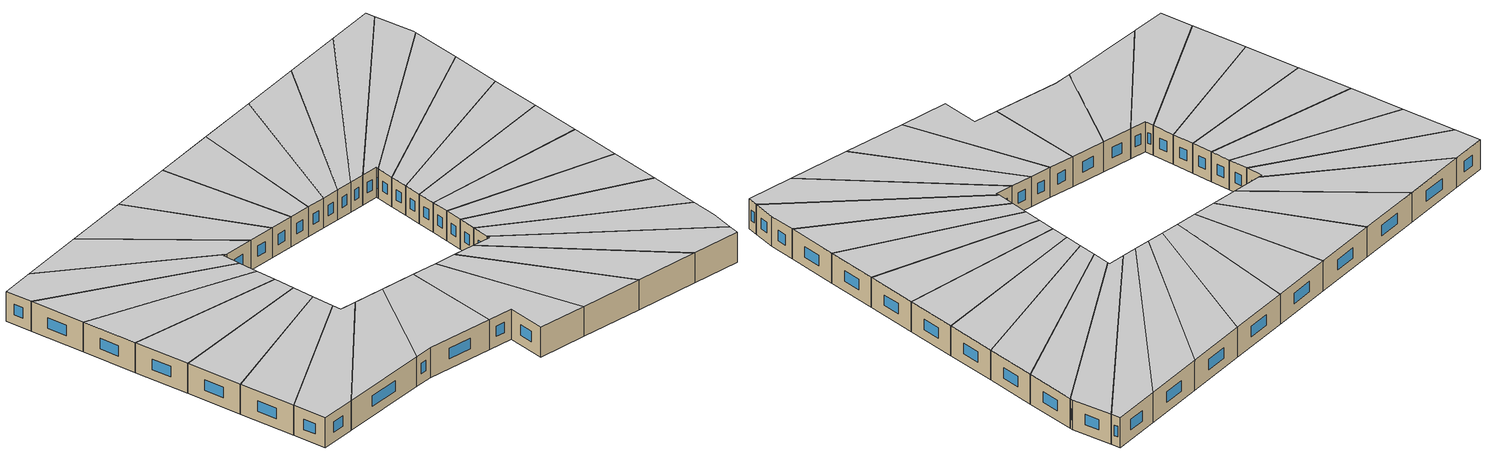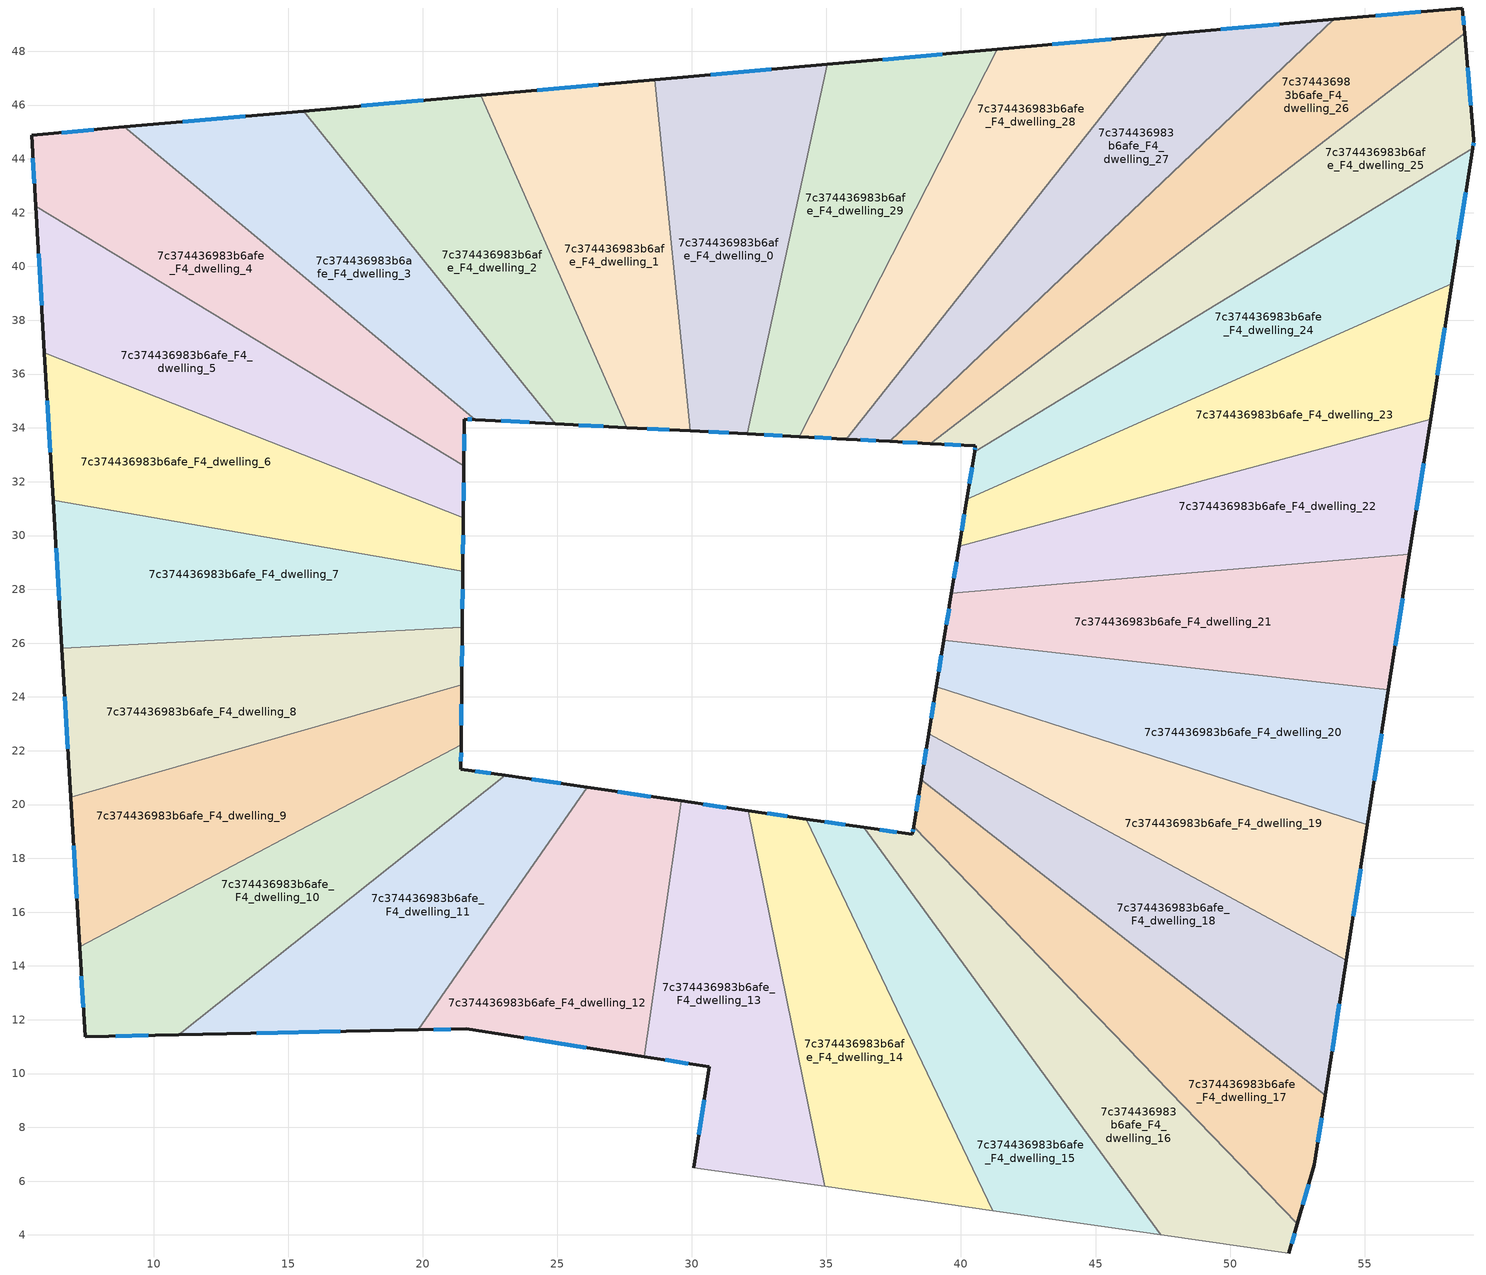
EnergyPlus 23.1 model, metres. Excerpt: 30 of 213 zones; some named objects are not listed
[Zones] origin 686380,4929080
7c374436983b6afe_F4_dwelling_0
 floor to 7c374436983b6afe_F3_dwelling_0 (EU_floor_Construction): 35.02,47.51 32.06,33.78 29.93,33.89 28.63,46.94 z12
 wall outside (EU_wall_Construction): 29.93,33.89 32.06,33.78 / 35.02,47.51 28.63,46.94 z12:15
 wall to 7c374436983b6afe_F4_dwelling_1 (EU_wall_Construction): 28.63,46.94 29.93,33.89 z12:15
 wall to 7c374436983b6afe_F4_dwelling_29 (EU_wall_Construction): 32.06,33.78 35.02,47.51 z12:15
 window (EU_Window_Construction): 30.62,33.85 31.36,33.81 / 32.94,47.32 30.71,47.12 z12.98:14.02
 ceiling to 7c374436983b6afe_F5_dwelling_0 (EU_floor_Construction): 32.06,33.78 35.02,47.51 28.63,46.94 29.93,33.89 z15
7c374436983b6afe_F4_dwelling_1
 floor to 7c374436983b6afe_F3_dwelling_1 (EU_floor_Construction): 28.63,46.94 29.93,33.89 27.57,34.01 22.15,46.36 z12
 wall outside (EU_wall_Construction): 27.57,34.01 29.93,33.89 / 28.63,46.94 22.15,46.36 z12:15
 wall to 7c374436983b6afe_F4_dwelling_2 (EU_wall_Construction): 22.15,46.36 27.57,34.01 z12:15
 window (EU_Window_Construction): 28.34,33.97 29.16,33.93 / 26.52,46.75 24.26,46.55 z12.98:14.02
 ceiling to 7c374436983b6afe_F5_dwelling_1 (EU_floor_Construction): 29.93,33.89 28.63,46.94 22.15,46.36 27.57,34.01 z15
7c374436983b6afe_F4_dwelling_10
 floor to 7c374436983b6afe_F3_dwelling_10 (EU_floor_Construction): 23.06,21.08 10.93,11.44 7.44,11.37 7.24,14.71 21.42,22.21 21.41,21.32 z12
 wall outside (EU_wall_Construction): 23.06,21.08 21.41,21.32 21.42,22.21 / 7.24,14.71 7.44,11.37 10.93,11.44 z12:15
 wall to 7c374436983b6afe_F4_dwelling_9 (EU_wall_Construction): 21.42,22.21 7.24,14.71 z12:15
 wall to 7c374436983b6afe_F4_dwelling_11 (EU_wall_Construction): 10.93,11.44 23.06,21.08 z12:15
 window (EU_Window_Construction): 21.41,21.61 21.42,21.92 / 22.52,21.16 21.95,21.24 / 8.57,11.39 9.8,11.42 / 7.31,13.62 7.37,12.46 z12.98:14.02
 ceiling to 7c374436983b6afe_F5_dwelling_10 (EU_floor_Construction): 23.06,21.08 21.41,21.32 21.42,22.21 7.24,14.71 7.44,11.37 10.93,11.44 z15
7c374436983b6afe_F4_dwelling_11
 floor to 7c374436983b6afe_F3_dwelling_11 (EU_floor_Construction): 26.11,20.64 19.82,11.62 10.93,11.44 23.06,21.08 z12
 wall outside (EU_wall_Construction): 26.11,20.64 23.06,21.08 / 10.93,11.44 19.82,11.62 z12:15
 wall to 7c374436983b6afe_F4_dwelling_12 (EU_wall_Construction): 19.82,11.62 26.11,20.64 z12:15
 window (EU_Window_Construction): 25.12,20.78 24.05,20.94 / 13.82,11.5 16.93,11.56 z12.98:14.02
 ceiling to 7c374436983b6afe_F5_dwelling_11 (EU_floor_Construction): 19.82,11.62 26.11,20.64 23.06,21.08 10.93,11.44 z15
7c374436983b6afe_F4_dwelling_12
 floor to 7c374436983b6afe_F3_dwelling_12 (EU_floor_Construction): 29.6,20.13 28.22,10.63 21.62,11.66 19.82,11.62 26.11,20.64 z12
 wall outside (EU_wall_Construction): 29.6,20.13 26.11,20.64 / 19.82,11.62 21.62,11.66 28.22,10.63 z12:15
 wall to 7c374436983b6afe_F4_dwelling_13 (EU_wall_Construction): 28.22,10.63 29.6,20.13 z12:15
 window (EU_Window_Construction): 28.47,20.3 27.25,20.47 / 23.77,11.32 26.07,10.96 / 20.41,11.64 21.03,11.65 z12.98:14.02
 ceiling to 7c374436983b6afe_F5_dwelling_12 (EU_floor_Construction): 28.22,10.63 29.6,20.13 26.11,20.64 19.82,11.62 21.62,11.66 z15
7c374436983b6afe_F4_dwelling_13
 floor to 7c374436983b6afe_F3_dwelling_13 (EU_floor_Construction): 32.09,19.77 34.93,5.8 30.06,6.5 30.65,10.25 28.22,10.63 29.6,20.13 z12
 wall outside (EU_wall_Construction): 32.09,19.77 29.6,20.13 / 28.22,10.63 30.65,10.25 30.06,6.5 z12:15
 wall to 7c374436983b6afe_F4_dwelling_14 (EU_wall_Construction): 34.93,5.8 32.09,19.77 z12:15
 wall adiabatic (EU_wall_Construction): 30.06,6.5 34.93,5.8 z12:15
 window (EU_Window_Construction): 31.28,19.89 30.41,20.02 / 30.46,9.03 30.25,7.72 / 29.01,10.51 29.86,10.37 z12.98:14.02
 ceiling to 7c374436983b6afe_F5_dwelling_13 (EU_floor_Construction): 34.93,5.8 32.09,19.77 29.6,20.13 28.22,10.63 30.65,10.25 30.06,6.5 z15
7c374436983b6afe_F4_dwelling_14
 floor to 7c374436983b6afe_F3_dwelling_14 (EU_floor_Construction): 34.24,19.46 41.18,4.91 34.93,5.8 32.09,19.77 z12
 wall outside (EU_wall_Construction): 34.24,19.46 32.09,19.77 z12:15
 wall to 7c374436983b6afe_F4_dwelling_15 (EU_wall_Construction): 41.18,4.91 34.24,19.46 z12:15
 wall adiabatic (EU_wall_Construction): 34.93,5.8 41.18,4.91 z12:15
 window (EU_Window_Construction): 33.54,19.56 32.79,19.67 z12.98:14.02
 ceiling to 7c374436983b6afe_F5_dwelling_14 (EU_floor_Construction): 41.18,4.91 34.24,19.46 32.09,19.77 34.93,5.8 z15
7c374436983b6afe_F4_dwelling_15
 floor to 7c374436983b6afe_F3_dwelling_15 (EU_floor_Construction): 36.39,19.15 47.42,4.01 41.18,4.91 34.24,19.46 z12
 wall outside (EU_wall_Construction): 36.39,19.15 34.24,19.46 z12:15
 wall to 7c374436983b6afe_F4_dwelling_16 (EU_wall_Construction): 47.42,4.01 36.39,19.15 z12:15
 wall adiabatic (EU_wall_Construction): 41.18,4.91 47.42,4.01 z12:15
 window (EU_Window_Construction): 35.69,19.25 34.94,19.36 z12.98:14.02
 ceiling to 7c374436983b6afe_F5_dwelling_15 (EU_floor_Construction): 47.42,4.01 36.39,19.15 34.24,19.46 41.18,4.91 z15
7c374436983b6afe_F4_dwelling_16
 floor to 7c374436983b6afe_F3_dwelling_16 (EU_floor_Construction): 38.24,19.18 52.5,4.41 52.19,3.33 47.42,4.01 36.39,19.15 38.19,18.89 z12
 wall outside (EU_wall_Construction): 38.24,19.18 38.19,18.89 36.39,19.15 / 52.19,3.33 52.5,4.41 z12:15
 wall to 7c374436983b6afe_F4_dwelling_17 (EU_wall_Construction): 52.5,4.41 38.24,19.18 z12:15
 wall adiabatic (EU_wall_Construction): 47.42,4.01 52.19,3.33 z12:15
 window (EU_Window_Construction): 37.6,18.97 36.98,19.07 / 38.22,19.09 38.2,18.98 / 52.29,3.68 52.4,4.06 z12.98:14.02
 ceiling to 7c374436983b6afe_F5_dwelling_16 (EU_floor_Construction): 52.19,3.33 52.5,4.41 38.24,19.18 38.19,18.89 36.39,19.15 47.42,4.01 z15
7c374436983b6afe_F4_dwelling_17
 floor to 7c374436983b6afe_F3_dwelling_17 (EU_floor_Construction): 53.54,9.2 53.14,6.61 52.5,4.41 38.24,19.18 38.52,20.91 z12
 wall outside (EU_wall_Construction): 38.52,20.91 38.24,19.18 / 52.5,4.41 53.14,6.61 53.54,9.2 z12:15
 wall to 7c374436983b6afe_F4_dwelling_18 (EU_wall_Construction): 53.54,9.2 38.52,20.91 z12:15
 window (EU_Window_Construction): 38.43,20.35 38.33,19.74 / 53.27,7.45 53.41,8.36 / 52.71,5.12 52.93,5.89 z12.98:14.02
 ceiling to 7c374436983b6afe_F5_dwelling_17 (EU_floor_Construction): 52.5,4.41 53.14,6.61 53.54,9.2 38.52,20.91 38.24,19.18 z15
7c374436983b6afe_F4_dwelling_18
 floor to 7c374436983b6afe_F3_dwelling_18 (EU_floor_Construction): 54.32,14.22 53.54,9.2 38.52,20.91 38.8,22.64 z12
 wall outside (EU_wall_Construction): 38.8,22.64 38.52,20.91 / 53.54,9.2 54.32,14.22 z12:15
 wall to 7c374436983b6afe_F4_dwelling_19 (EU_wall_Construction): 54.32,14.22 38.8,22.64 z12:15
 window (EU_Window_Construction): 38.71,22.08 38.61,21.47 / 53.8,10.83 54.07,12.59 z12.98:14.02
 ceiling to 7c374436983b6afe_F5_dwelling_18 (EU_floor_Construction): 53.54,9.2 54.32,14.22 38.8,22.64 38.52,20.91 z15
7c374436983b6afe_F4_dwelling_19
 floor to 7c374436983b6afe_F3_dwelling_19 (EU_floor_Construction): 55.1,19.24 54.32,14.22 38.8,22.64 39.08,24.37 z12
 wall outside (EU_wall_Construction): 39.08,24.37 38.8,22.64 / 54.32,14.22 55.1,19.24 z12:15
 wall to 7c374436983b6afe_F4_dwelling_20 (EU_wall_Construction): 55.1,19.24 39.08,24.37 z12:15
 window (EU_Window_Construction): 38.99,23.81 38.89,23.2 / 54.58,15.85 54.85,17.61 z12.98:14.02
 ceiling to 7c374436983b6afe_F5_dwelling_19 (EU_floor_Construction): 54.32,14.22 55.1,19.24 39.08,24.37 38.8,22.64 z15
7c374436983b6afe_F4_dwelling_2
 floor to 7c374436983b6afe_F3_dwelling_2 (EU_floor_Construction): 22.15,46.36 27.57,34.01 24.93,34.15 15.58,45.78 z12
 wall outside (EU_wall_Construction): 24.93,34.15 27.57,34.01 / 22.15,46.36 15.58,45.78 z12:15
 wall to 7c374436983b6afe_F4_dwelling_3 (EU_wall_Construction): 15.58,45.78 24.93,34.15 z12:15
 window (EU_Window_Construction): 25.78,34.11 26.71,34.06 / 20.01,46.17 17.71,45.97 z12.98:14.02
 ceiling to 7c374436983b6afe_F5_dwelling_2 (EU_floor_Construction): 27.57,34.01 22.15,46.36 15.58,45.78 24.93,34.15 z15
7c374436983b6afe_F4_dwelling_20
 floor to 7c374436983b6afe_F3_dwelling_20 (EU_floor_Construction): 55.89,24.27 55.1,19.24 39.08,24.37 39.36,26.11 z12
 wall outside (EU_wall_Construction): 39.36,26.11 39.08,24.37 / 55.1,19.24 55.89,24.27 z12:15
 wall to 7c374436983b6afe_F4_dwelling_21 (EU_wall_Construction): 55.89,24.27 39.36,26.11 z12:15
 window (EU_Window_Construction): 39.27,25.54 39.17,24.94 / 55.36,20.88 55.63,22.64 z12.98:14.02
 ceiling to 7c374436983b6afe_F5_dwelling_20 (EU_floor_Construction): 55.1,19.24 55.89,24.27 39.36,26.11 39.08,24.37 z15
7c374436983b6afe_F4_dwelling_21
 floor to 7c374436983b6afe_F3_dwelling_21 (EU_floor_Construction): 56.67,29.3 55.89,24.27 39.36,26.11 39.65,27.85 z12
 wall outside (EU_wall_Construction): 39.65,27.85 39.36,26.11 / 55.89,24.27 56.67,29.3 z12:15
 wall to 7c374436983b6afe_F4_dwelling_22 (EU_wall_Construction): 56.67,29.3 39.65,27.85 z12:15
 window (EU_Window_Construction): 39.55,27.28 39.46,26.67 / 56.14,25.91 56.42,27.66 z12.98:14.02
 ceiling to 7c374436983b6afe_F5_dwelling_21 (EU_floor_Construction): 55.89,24.27 56.67,29.3 39.65,27.85 39.36,26.11 z15
7c374436983b6afe_F4_dwelling_22
 floor to 7c374436983b6afe_F3_dwelling_22 (EU_floor_Construction): 57.45,34.33 56.67,29.3 39.65,27.85 39.93,29.6 z12
 wall outside (EU_wall_Construction): 39.93,29.6 39.65,27.85 / 56.67,29.3 57.45,34.33 z12:15
 wall to 7c374436983b6afe_F4_dwelling_23 (EU_wall_Construction): 57.45,34.33 39.93,29.6 z12:15
 window (EU_Window_Construction): 39.84,29.03 39.74,28.42 / 56.92,30.93 57.2,32.69 z12.98:14.02
 ceiling to 7c374436983b6afe_F5_dwelling_22 (EU_floor_Construction): 56.67,29.3 57.45,34.33 39.93,29.6 39.65,27.85 z15
7c374436983b6afe_F4_dwelling_23
 floor to 7c374436983b6afe_F3_dwelling_23 (EU_floor_Construction): 58.24,39.36 57.45,34.33 39.93,29.6 40.22,31.35 z12
 wall outside (EU_wall_Construction): 40.22,31.35 39.93,29.6 / 57.45,34.33 58.24,39.36 z12:15
 wall to 7c374436983b6afe_F4_dwelling_24 (EU_wall_Construction): 58.24,39.36 40.22,31.35 z12:15
 window (EU_Window_Construction): 40.12,30.78 40.02,30.17 / 57.71,35.96 57.98,37.72 z12.98:14.02
 ceiling to 7c374436983b6afe_F5_dwelling_23 (EU_floor_Construction): 57.45,34.33 58.24,39.36 40.22,31.35 39.93,29.6 z15
7c374436983b6afe_F4_dwelling_24
 floor to 7c374436983b6afe_F3_dwelling_24 (EU_floor_Construction): 59.02,44.39 58.24,39.36 40.22,31.35 40.5,33.11 z12
 wall outside (EU_wall_Construction): 40.5,33.11 40.22,31.35 / 58.24,39.36 59.02,44.39 z12:15
 wall to 7c374436983b6afe_F4_dwelling_25 (EU_wall_Construction): 59.02,44.39 40.5,33.11 z12:15
 window (EU_Window_Construction): 40.41,32.54 40.31,31.93 / 58.49,41 58.77,42.76 z12.98:14.02
 ceiling to 7c374436983b6afe_F5_dwelling_24 (EU_floor_Construction): 58.24,39.36 59.02,44.39 40.5,33.11 40.22,31.35 z15
7c374436983b6afe_F4_dwelling_25
 floor to 7c374436983b6afe_F3_dwelling_25 (EU_floor_Construction): 58.72,48.67 59.07,44.71 59.02,44.39 40.5,33.11 40.54,33.33 38.86,33.42 z12
 wall outside (EU_wall_Construction): 38.86,33.42 40.54,33.33 40.5,33.11 / 59.02,44.39 59.07,44.71 58.72,48.67 z12:15
 wall to 7c374436983b6afe_F4_dwelling_26 (EU_wall_Construction): 58.72,48.67 38.86,33.42 z12:15
 window (EU_Window_Construction): 40.53,33.26 40.52,33.18 / 39.4,33.39 39.99,33.36 / 58.96,46 58.83,47.38 / 59.04,44.5 59.05,44.61 z12.98:14.02
 ceiling to 7c374436983b6afe_F5_dwelling_25 (EU_floor_Construction): 59.02,44.39 59.07,44.71 58.72,48.67 38.86,33.42 40.54,33.33 40.5,33.11 z15
7c374436983b6afe_F4_dwelling_26
 floor to 7c374436983b6afe_F3_dwelling_26 (EU_floor_Construction): 58.64,49.61 58.72,48.67 38.86,33.42 37.35,33.5 53.85,49.18 z12
 wall outside (EU_wall_Construction): 37.35,33.5 38.86,33.42 / 58.72,48.67 58.64,49.61 53.85,49.18 z12:15
 wall to 7c374436983b6afe_F4_dwelling_27 (EU_wall_Construction): 53.85,49.18 37.35,33.5 z12:15
 window (EU_Window_Construction): 37.84,33.47 38.37,33.44 / 57.08,49.47 55.41,49.32 / 58.69,48.98 58.67,49.3 z12.98:14.02
 ceiling to 7c374436983b6afe_F5_dwelling_26 (EU_floor_Construction): 58.72,48.67 58.64,49.61 53.85,49.18 37.35,33.5 38.86,33.42 z15
7c374436983b6afe_F4_dwelling_27
 floor to 7c374436983b6afe_F3_dwelling_27 (EU_floor_Construction): 53.85,49.18 37.35,33.5 35.74,33.58 47.63,48.63 z12
 wall outside (EU_wall_Construction): 35.74,33.58 37.35,33.5 / 53.85,49.18 47.63,48.63 z12:15
 wall to 7c374436983b6afe_F4_dwelling_28 (EU_wall_Construction): 47.63,48.63 35.74,33.58 z12:15
 window (EU_Window_Construction): 36.27,33.55 36.83,33.52 / 51.83,49 49.65,48.81 z12.98:14.02
 ceiling to 7c374436983b6afe_F5_dwelling_27 (EU_floor_Construction): 53.85,49.18 47.63,48.63 35.74,33.58 37.35,33.5 z15
7c374436983b6afe_F4_dwelling_28
 floor to 7c374436983b6afe_F3_dwelling_28 (EU_floor_Construction): 47.63,48.63 35.74,33.58 33.98,33.67 41.35,48.07 z12
 wall outside (EU_wall_Construction): 33.98,33.67 35.74,33.58 / 47.63,48.63 41.35,48.07 z12:15
 wall to 7c374436983b6afe_F4_dwelling_29 (EU_wall_Construction): 41.35,48.07 33.98,33.67 z12:15
 window (EU_Window_Construction): 34.56,33.64 35.17,33.61 / 45.59,48.45 43.39,48.25 z12.98:14.02
 ceiling to 7c374436983b6afe_F5_dwelling_28 (EU_floor_Construction): 35.74,33.58 47.63,48.63 41.35,48.07 33.98,33.67 z15
7c374436983b6afe_F4_dwelling_29
 floor to 7c374436983b6afe_F3_dwelling_29 (EU_floor_Construction): 41.35,48.07 33.98,33.67 32.06,33.78 35.02,47.51 z12
 wall outside (EU_wall_Construction): 32.06,33.78 33.98,33.67 / 41.35,48.07 35.02,47.51 z12:15
 window (EU_Window_Construction): 32.68,33.74 33.36,33.71 / 39.3,47.89 37.08,47.69 z12.98:14.02
 ceiling to 7c374436983b6afe_F5_dwelling_29 (EU_floor_Construction): 33.98,33.67 41.35,48.07 35.02,47.51 32.06,33.78 z15
7c374436983b6afe_F4_dwelling_3
 floor to 7c374436983b6afe_F3_dwelling_3 (EU_floor_Construction): 15.58,45.78 24.93,34.15 21.94,34.31 8.89,45.18 z12
 wall outside (EU_wall_Construction): 21.94,34.31 24.93,34.15 / 15.58,45.78 8.89,45.18 z12:15
 wall to 7c374436983b6afe_F4_dwelling_4 (EU_wall_Construction): 8.89,45.18 21.94,34.31 z12:15
 window (EU_Window_Construction): 22.91,34.26 23.95,34.2 / 13.4,45.59 11.06,45.38 z12.98:14.02
 ceiling to 7c374436983b6afe_F5_dwelling_3 (EU_floor_Construction): 24.93,34.15 15.58,45.78 8.89,45.18 21.94,34.31 z15
7c374436983b6afe_F4_dwelling_4
 floor to 7c374436983b6afe_F3_dwelling_4 (EU_floor_Construction): 21.54,34.33 21.52,32.59 5.61,42.25 5.45,44.88 8.89,45.18 21.94,34.31 z12
 wall outside (EU_wall_Construction): 21.52,32.59 21.54,34.33 21.94,34.31 / 8.89,45.18 5.45,44.88 5.61,42.25 z12:15
 wall to 7c374436983b6afe_F4_dwelling_5 (EU_wall_Construction): 5.61,42.25 21.52,32.59 z12:15
 window (EU_Window_Construction): 21.67,34.32 21.81,34.31 / 21.53,33.16 21.53,33.76 / 5.5,44.02 5.56,43.1 / 7.77,45.09 6.57,44.98 z12.98:14.02
 ceiling to 7c374436983b6afe_F5_dwelling_4 (EU_floor_Construction): 21.52,32.59 21.54,34.33 21.94,34.31 8.89,45.18 5.45,44.88 5.61,42.25 z15
7c374436983b6afe_F4_dwelling_5
 floor to 7c374436983b6afe_F3_dwelling_5 (EU_floor_Construction): 21.52,32.59 21.5,30.67 5.93,36.79 5.61,42.25 z12
 wall outside (EU_wall_Construction): 21.5,30.67 21.52,32.59 / 5.61,42.25 5.93,36.79 z12:15
 wall to 7c374436983b6afe_F4_dwelling_6 (EU_wall_Construction): 5.93,36.79 21.5,30.67 z12:15
 window (EU_Window_Construction): 21.51,31.29 21.52,31.97 / 5.71,40.47 5.82,38.57 z12.98:14.02
 ceiling to 7c374436983b6afe_F5_dwelling_5 (EU_floor_Construction): 21.5,30.67 21.52,32.59 5.61,42.25 5.93,36.79 z15
7c374436983b6afe_F4_dwelling_6
 floor to 7c374436983b6afe_F3_dwelling_6 (EU_floor_Construction): 21.5,30.67 21.48,28.67 6.26,31.32 5.93,36.79 z12
 wall outside (EU_wall_Construction): 21.48,28.67 21.5,30.67 / 5.93,36.79 6.26,31.32 z12:15
 wall to 7c374436983b6afe_F4_dwelling_7 (EU_wall_Construction): 6.26,31.32 21.48,28.67 z12:15
 window (EU_Window_Construction): 21.49,29.32 21.5,30.02 / 6.04,35.01 6.15,33.1 z12.98:14.02
 ceiling to 7c374436983b6afe_F5_dwelling_6 (EU_floor_Construction): 21.48,28.67 21.5,30.67 5.93,36.79 6.26,31.32 z15
7c374436983b6afe_F4_dwelling_7
 floor to 7c374436983b6afe_F3_dwelling_7 (EU_floor_Construction): 21.48,28.67 21.46,26.6 6.58,25.81 6.26,31.32 z12
 wall outside (EU_wall_Construction): 21.46,26.6 21.48,28.67 / 6.26,31.32 6.58,25.81 z12:15
 wall to 7c374436983b6afe_F4_dwelling_8 (EU_wall_Construction): 6.58,25.81 21.46,26.6 z12:15
 window (EU_Window_Construction): 21.47,27.27 21.48,28 / 6.36,29.53 6.48,27.6 z12.98:14.02
 ceiling to 7c374436983b6afe_F5_dwelling_7 (EU_floor_Construction): 21.46,26.6 21.48,28.67 6.26,31.32 6.58,25.81 z15
7c374436983b6afe_F4_dwelling_8
 floor to 7c374436983b6afe_F3_dwelling_8 (EU_floor_Construction): 21.46,26.6 21.44,24.45 6.91,20.28 6.58,25.81 z12
 wall outside (EU_wall_Construction): 21.44,24.45 21.46,26.6 / 6.58,25.81 6.91,20.28 z12:15
 wall to 7c374436983b6afe_F4_dwelling_9 (EU_wall_Construction): 6.91,20.28 21.44,24.45 z12:15
 window (EU_Window_Construction): 21.45,25.15 21.45,25.9 / 6.69,24.01 6.8,22.08 z12.98:14.02
 ceiling to 7c374436983b6afe_F5_dwelling_8 (EU_floor_Construction): 21.44,24.45 21.46,26.6 6.58,25.81 6.91,20.28 z15
7c374436983b6afe_F4_dwelling_9
 floor to 7c374436983b6afe_F3_dwelling_9 (EU_floor_Construction): 21.44,24.45 21.42,22.21 7.24,14.71 6.91,20.28 z12
 wall outside (EU_wall_Construction): 21.42,22.21 21.44,24.45 / 6.91,20.28 7.24,14.71 z12:15
 window (EU_Window_Construction): 21.43,22.94 21.43,23.72 / 7.02,18.46 7.13,16.52 z12.98:14.02
 ceiling to 7c374436983b6afe_F5_dwelling_9 (EU_floor_Construction): 21.42,22.21 21.44,24.45 6.91,20.28 7.24,14.71 z15
[Building]
EU S2 Campaign: North Axis=0; Terrain=City; Solar Distribution=FullExterior
[Site:Location]
Bologna: Latitude=44.5; Longitude=11.25; Time Zone=1; Elevation=37
[SizingPeriod:WeatherFileDays]
AnnualSizingPeriod: Begin Month=1; Begin Day of Month=1; End Month=12; End Day of Month=31; Day of Week for Start Day=Monday; Use Weather File Daylight Saving Period=No; Use Weather File Rain and Snow Indicators=No
[MATERIAL]
EU_InternalMass_Material: Roughness=MediumRough; Thickness=0.1; Conductivity=1; Density=1800; Specific Heat=900; Thermal Absorptance=0.9; Solar Absorptance=0.7; Visible Absorptance=0.7
[MATERIAL:NOMASS] Roughness=MediumRough; Thermal Absorptance=0.9; Solar Absorptance=0.7; Visible Absorptance=0.7
Name | Thermal Resistance
EU_wall_NoMass | 0.905828
EU_floor_NoMass | 0.67114
[WINDOWMATERIAL:SIMPLEGLAZINGSYSTEM]
EU_Window_SimpleGlazing: UFactor=4.52486; Solar Heat Gain Coefficient=0.85; Visible Transmittance=0.85
[CONSTRUCTION]
EU_wall_Construction: EU_wall_NoMass
EU_floor_Construction: EU_floor_NoMass
EU_Window_Construction: EU_Window_SimpleGlazing
EU_InternalMass_Construction: EU_InternalMass_Material
[ZONE] Type=1; Multiplier=1; Ceiling Height=autocalculate; Floor Area=autocalculate; Part of Total Floor Area=Yes
Name | Volume
7c374436983b6afe_F4_dwelling_0 | 170.665
7c374436983b6afe_F4_dwelling_1; 7c374436983b6afe_F4_dwelling_13 | 170.67
7c374436983b6afe_F4_dwelling_10; 7c374436983b6afe_F4_dwelling_11 | 170.671
7c374436983b6afe_F4_dwelling_12; 7c374436983b6afe_F4_dwelling_16 | 170.645
7c374436983b6afe_F4_dwelling_14 | 170.666
7c374436983b6afe_F4_dwelling_15; 7c374436983b6afe_F4_dwelling_22 | 170.657
7c374436983b6afe_F4_dwelling_17; 7c374436983b6afe_F4_dwelling_28 | 170.662
7c374436983b6afe_F4_dwelling_18 | 170.675
7c374436983b6afe_F4_dwelling_19 | 170.64
7c374436983b6afe_F4_dwelling_2 | 170.672
7c374436983b6afe_F4_dwelling_20 | 170.673
7c374436983b6afe_F4_dwelling_21; 7c374436983b6afe_F4_dwelling_24 | 170.642
7c374436983b6afe_F4_dwelling_23 | 170.679
7c374436983b6afe_F4_dwelling_25 | 170.644
7c374436983b6afe_F4_dwelling_26 | 170.659
7c374436983b6afe_F4_dwelling_27 | 170.634
7c374436983b6afe_F4_dwelling_29 | 170.641
7c374436983b6afe_F4_dwelling_3 | 170.626
7c374436983b6afe_F4_dwelling_4 | 170.688
7c374436983b6afe_F4_dwelling_5; 7c374436983b6afe_F4_dwelling_9 | 170.664
7c374436983b6afe_F4_dwelling_6 | 170.636
7c374436983b6afe_F4_dwelling_7 | 170.685
7c374436983b6afe_F4_dwelling_8 | 170.629
[INTERNALMASS] Construction=EU_InternalMass_Construction
Name | Zone or ZoneList | Surface Area
7c374436983b6afe_F4_dwelling_0_EU_InternalMass | 7c374436983b6afe_F4_dwelling_0 | 56.8885
7c374436983b6afe_F4_dwelling_1_EU_InternalMass | 7c374436983b6afe_F4_dwelling_1 | 56.8903
7c374436983b6afe_F4_dwelling_2_EU_InternalMass | 7c374436983b6afe_F4_dwelling_2 | 56.8904
7c374436983b6afe_F4_dwelling_3_EU_InternalMass | 7c374436983b6afe_F4_dwelling_3 | 56.8753
7c374436983b6afe_F4_dwelling_4_EU_InternalMass | 7c374436983b6afe_F4_dwelling_4 | 56.8961
7c374436983b6afe_F4_dwelling_5_EU_InternalMass | 7c374436983b6afe_F4_dwelling_5 | 56.8881
7c374436983b6afe_F4_dwelling_6_EU_InternalMass | 7c374436983b6afe_F4_dwelling_6 | 56.8788
7c374436983b6afe_F4_dwelling_7_EU_InternalMass | 7c374436983b6afe_F4_dwelling_7 | 56.895
7c374436983b6afe_F4_dwelling_8_EU_InternalMass | 7c374436983b6afe_F4_dwelling_8 | 56.8762
7c374436983b6afe_F4_dwelling_9_EU_InternalMass | 7c374436983b6afe_F4_dwelling_9 | 56.8882
7c374436983b6afe_F4_dwelling_10_EU_InternalMass | 7c374436983b6afe_F4_dwelling_10 | 56.8904
7c374436983b6afe_F4_dwelling_11_EU_InternalMass | 7c374436983b6afe_F4_dwelling_11 | 56.8899
7c374436983b6afe_F4_dwelling_12_EU_InternalMass | 7c374436983b6afe_F4_dwelling_12 | 56.8817
7c374436983b6afe_F4_dwelling_13_EU_InternalMass | 7c374436983b6afe_F4_dwelling_13 | 56.8901
7c374436983b6afe_F4_dwelling_14_EU_InternalMass | 7c374436983b6afe_F4_dwelling_14 | 56.8885
7c374436983b6afe_F4_dwelling_15_EU_InternalMass | 7c374436983b6afe_F4_dwelling_15 | 56.886
7c374436983b6afe_F4_dwelling_16_EU_InternalMass | 7c374436983b6afe_F4_dwelling_16 | 56.8821
7c374436983b6afe_F4_dwelling_17_EU_InternalMass | 7c374436983b6afe_F4_dwelling_17 | 56.8875
7c374436983b6afe_F4_dwelling_18_EU_InternalMass | 7c374436983b6afe_F4_dwelling_18 | 56.8913
7c374436983b6afe_F4_dwelling_19_EU_InternalMass | 7c374436983b6afe_F4_dwelling_19 | 56.8802
7c374436983b6afe_F4_dwelling_20_EU_InternalMass | 7c374436983b6afe_F4_dwelling_20 | 56.8911
7c374436983b6afe_F4_dwelling_21_EU_InternalMass | 7c374436983b6afe_F4_dwelling_21 | 56.8805
7c374436983b6afe_F4_dwelling_22_EU_InternalMass | 7c374436983b6afe_F4_dwelling_22 | 56.8858
7c374436983b6afe_F4_dwelling_23_EU_InternalMass | 7c374436983b6afe_F4_dwelling_23 | 56.8931
7c374436983b6afe_F4_dwelling_24_EU_InternalMass | 7c374436983b6afe_F4_dwelling_24 | 56.8809
7c374436983b6afe_F4_dwelling_25_EU_InternalMass | 7c374436983b6afe_F4_dwelling_25 | 56.8812
7c374436983b6afe_F4_dwelling_26_EU_InternalMass | 7c374436983b6afe_F4_dwelling_26 | 56.8862
7c374436983b6afe_F4_dwelling_27_EU_InternalMass | 7c374436983b6afe_F4_dwelling_27 | 56.8782
7c374436983b6afe_F4_dwelling_28_EU_InternalMass | 7c374436983b6afe_F4_dwelling_28 | 56.8871
7c374436983b6afe_F4_dwelling_29_EU_InternalMass | 7c374436983b6afe_F4_dwelling_29 | 56.8806
[OTHEREQUIPMENT] Fuel Type=Electricity; Design Level Calculation Method=Watts/Area; Power per Zone Floor Area=1; Fraction Latent=0; Fraction Radiant=0; Fraction Lost=0; Carbon Dioxide Generation Rate=0; EndUse Subcategory=EU_Step8_InternalGains
Name | Zone or ZoneList or Space or SpaceList | Schedule
EU_Step8_InternalGain_7c374436983b6afe_F4_dwelling_0_f000 | 7c374436983b6afe_F4_dwelling_0 | EU_Step8_GainSchedule_7c374436983b6afe_F4_dwelling_0_f000
EU_Step8_InternalGain_7c374436983b6afe_F4_dwelling_1_f000 | 7c374436983b6afe_F4_dwelling_1 | EU_Step8_GainSchedule_7c374436983b6afe_F4_dwelling_1_f000
EU_Step8_InternalGain_7c374436983b6afe_F4_dwelling_2_f000 | 7c374436983b6afe_F4_dwelling_2 | EU_Step8_GainSchedule_7c374436983b6afe_F4_dwelling_2_f000
EU_Step8_InternalGain_7c374436983b6afe_F4_dwelling_3_f000 | 7c374436983b6afe_F4_dwelling_3 | EU_Step8_GainSchedule_7c374436983b6afe_F4_dwelling_3_f000
EU_Step8_InternalGain_7c374436983b6afe_F4_dwelling_4_f000 | 7c374436983b6afe_F4_dwelling_4 | EU_Step8_GainSchedule_7c374436983b6afe_F4_dwelling_4_f000
EU_Step8_InternalGain_7c374436983b6afe_F4_dwelling_5_f000 | 7c374436983b6afe_F4_dwelling_5 | EU_Step8_GainSchedule_7c374436983b6afe_F4_dwelling_5_f000
EU_Step8_InternalGain_7c374436983b6afe_F4_dwelling_6_f000 | 7c374436983b6afe_F4_dwelling_6 | EU_Step8_GainSchedule_7c374436983b6afe_F4_dwelling_6_f000
EU_Step8_InternalGain_7c374436983b6afe_F4_dwelling_7_f000 | 7c374436983b6afe_F4_dwelling_7 | EU_Step8_GainSchedule_7c374436983b6afe_F4_dwelling_7_f000
EU_Step8_InternalGain_7c374436983b6afe_F4_dwelling_8_f000 | 7c374436983b6afe_F4_dwelling_8 | EU_Step8_GainSchedule_7c374436983b6afe_F4_dwelling_8_f000
EU_Step8_InternalGain_7c374436983b6afe_F4_dwelling_9_f000 | 7c374436983b6afe_F4_dwelling_9 | EU_Step8_GainSchedule_7c374436983b6afe_F4_dwelling_9_f000
EU_Step8_InternalGain_7c374436983b6afe_F4_dwelling_10_f000 | 7c374436983b6afe_F4_dwelling_10 | EU_Step8_GainSchedule_7c374436983b6afe_F4_dwelling_10_f000
EU_Step8_InternalGain_7c374436983b6afe_F4_dwelling_11_f000 | 7c374436983b6afe_F4_dwelling_11 | EU_Step8_GainSchedule_7c374436983b6afe_F4_dwelling_11_f000
EU_Step8_InternalGain_7c374436983b6afe_F4_dwelling_12_f000 | 7c374436983b6afe_F4_dwelling_12 | EU_Step8_GainSchedule_7c374436983b6afe_F4_dwelling_12_f000
EU_Step8_InternalGain_7c374436983b6afe_F4_dwelling_13_f000 | 7c374436983b6afe_F4_dwelling_13 | EU_Step8_GainSchedule_7c374436983b6afe_F4_dwelling_13_f000
EU_Step8_InternalGain_7c374436983b6afe_F4_dwelling_14_f000 | 7c374436983b6afe_F4_dwelling_14 | EU_Step8_GainSchedule_7c374436983b6afe_F4_dwelling_14_f000
EU_Step8_InternalGain_7c374436983b6afe_F4_dwelling_15_f000 | 7c374436983b6afe_F4_dwelling_15 | EU_Step8_GainSchedule_7c374436983b6afe_F4_dwelling_15_f000
EU_Step8_InternalGain_7c374436983b6afe_F4_dwelling_16_f000 | 7c374436983b6afe_F4_dwelling_16 | EU_Step8_GainSchedule_7c374436983b6afe_F4_dwelling_16_f000
EU_Step8_InternalGain_7c374436983b6afe_F4_dwelling_17_f000 | 7c374436983b6afe_F4_dwelling_17 | EU_Step8_GainSchedule_7c374436983b6afe_F4_dwelling_17_f000
EU_Step8_InternalGain_7c374436983b6afe_F4_dwelling_18_f000 | 7c374436983b6afe_F4_dwelling_18 | EU_Step8_GainSchedule_7c374436983b6afe_F4_dwelling_18_f000
EU_Step8_InternalGain_7c374436983b6afe_F4_dwelling_19_f000 | 7c374436983b6afe_F4_dwelling_19 | EU_Step8_GainSchedule_7c374436983b6afe_F4_dwelling_19_f000
EU_Step8_InternalGain_7c374436983b6afe_F4_dwelling_20_f000 | 7c374436983b6afe_F4_dwelling_20 | EU_Step8_GainSchedule_7c374436983b6afe_F4_dwelling_20_f000
EU_Step8_InternalGain_7c374436983b6afe_F4_dwelling_21_f000 | 7c374436983b6afe_F4_dwelling_21 | EU_Step8_GainSchedule_7c374436983b6afe_F4_dwelling_21_f000
EU_Step8_InternalGain_7c374436983b6afe_F4_dwelling_22_f000 | 7c374436983b6afe_F4_dwelling_22 | EU_Step8_GainSchedule_7c374436983b6afe_F4_dwelling_22_f000
EU_Step8_InternalGain_7c374436983b6afe_F4_dwelling_23_f000 | 7c374436983b6afe_F4_dwelling_23 | EU_Step8_GainSchedule_7c374436983b6afe_F4_dwelling_23_f000
EU_Step8_InternalGain_7c374436983b6afe_F4_dwelling_24_f000 | 7c374436983b6afe_F4_dwelling_24 | EU_Step8_GainSchedule_7c374436983b6afe_F4_dwelling_24_f000
EU_Step8_InternalGain_7c374436983b6afe_F4_dwelling_25_f000 | 7c374436983b6afe_F4_dwelling_25 | EU_Step8_GainSchedule_7c374436983b6afe_F4_dwelling_25_f000
EU_Step8_InternalGain_7c374436983b6afe_F4_dwelling_26_f000 | 7c374436983b6afe_F4_dwelling_26 | EU_Step8_GainSchedule_7c374436983b6afe_F4_dwelling_26_f000
EU_Step8_InternalGain_7c374436983b6afe_F4_dwelling_27_f000 | 7c374436983b6afe_F4_dwelling_27 | EU_Step8_GainSchedule_7c374436983b6afe_F4_dwelling_27_f000
EU_Step8_InternalGain_7c374436983b6afe_F4_dwelling_28_f000 | 7c374436983b6afe_F4_dwelling_28 | EU_Step8_GainSchedule_7c374436983b6afe_F4_dwelling_28_f000
EU_Step8_InternalGain_7c374436983b6afe_F4_dwelling_29_f000 | 7c374436983b6afe_F4_dwelling_29 | EU_Step8_GainSchedule_7c374436983b6afe_F4_dwelling_29_f000
[ZONEVENTILATION:DESIGNFLOWRATE] Schedule=EU_AlwaysOn; Design Flow Rate Calculation Method=AirChanges/Hour; Air Changes per Hour=0.73129; Ventilation Type=Natural; Fan Pressure Rise=0; Fan Total Efficiency=1; Constant Term Coefficient=1; Temperature Term Coefficient=0; Velocity Term Coefficient=0; Velocity Squared Term Coefficient=0; Minimum Indoor Temperature=-100; Maximum Indoor Temperature=100; Delta Temperature=-100; Minimum Outdoor Temperature=-100; Maximum Outdoor Temperature=100; Maximum Wind Speed=40
Name | Zone or ZoneList or Space or SpaceList
EU_ConstantAir_7c374436983b6afe_F4_dwelling_0 | 7c374436983b6afe_F4_dwelling_0
EU_ConstantAir_7c374436983b6afe_F4_dwelling_1 | 7c374436983b6afe_F4_dwelling_1
EU_ConstantAir_7c374436983b6afe_F4_dwelling_2 | 7c374436983b6afe_F4_dwelling_2
EU_ConstantAir_7c374436983b6afe_F4_dwelling_3 | 7c374436983b6afe_F4_dwelling_3
EU_ConstantAir_7c374436983b6afe_F4_dwelling_4 | 7c374436983b6afe_F4_dwelling_4
EU_ConstantAir_7c374436983b6afe_F4_dwelling_5 | 7c374436983b6afe_F4_dwelling_5
EU_ConstantAir_7c374436983b6afe_F4_dwelling_6 | 7c374436983b6afe_F4_dwelling_6
EU_ConstantAir_7c374436983b6afe_F4_dwelling_7 | 7c374436983b6afe_F4_dwelling_7
EU_ConstantAir_7c374436983b6afe_F4_dwelling_8 | 7c374436983b6afe_F4_dwelling_8
EU_ConstantAir_7c374436983b6afe_F4_dwelling_9 | 7c374436983b6afe_F4_dwelling_9
EU_ConstantAir_7c374436983b6afe_F4_dwelling_10 | 7c374436983b6afe_F4_dwelling_10
EU_ConstantAir_7c374436983b6afe_F4_dwelling_11 | 7c374436983b6afe_F4_dwelling_11
EU_ConstantAir_7c374436983b6afe_F4_dwelling_12 | 7c374436983b6afe_F4_dwelling_12
EU_ConstantAir_7c374436983b6afe_F4_dwelling_13 | 7c374436983b6afe_F4_dwelling_13
EU_ConstantAir_7c374436983b6afe_F4_dwelling_14 | 7c374436983b6afe_F4_dwelling_14
EU_ConstantAir_7c374436983b6afe_F4_dwelling_15 | 7c374436983b6afe_F4_dwelling_15
EU_ConstantAir_7c374436983b6afe_F4_dwelling_16 | 7c374436983b6afe_F4_dwelling_16
EU_ConstantAir_7c374436983b6afe_F4_dwelling_17 | 7c374436983b6afe_F4_dwelling_17
EU_ConstantAir_7c374436983b6afe_F4_dwelling_18 | 7c374436983b6afe_F4_dwelling_18
EU_ConstantAir_7c374436983b6afe_F4_dwelling_19 | 7c374436983b6afe_F4_dwelling_19
EU_ConstantAir_7c374436983b6afe_F4_dwelling_20 | 7c374436983b6afe_F4_dwelling_20
EU_ConstantAir_7c374436983b6afe_F4_dwelling_21 | 7c374436983b6afe_F4_dwelling_21
EU_ConstantAir_7c374436983b6afe_F4_dwelling_22 | 7c374436983b6afe_F4_dwelling_22
EU_ConstantAir_7c374436983b6afe_F4_dwelling_23 | 7c374436983b6afe_F4_dwelling_23
EU_ConstantAir_7c374436983b6afe_F4_dwelling_24 | 7c374436983b6afe_F4_dwelling_24
EU_ConstantAir_7c374436983b6afe_F4_dwelling_25 | 7c374436983b6afe_F4_dwelling_25
EU_ConstantAir_7c374436983b6afe_F4_dwelling_26 | 7c374436983b6afe_F4_dwelling_26
EU_ConstantAir_7c374436983b6afe_F4_dwelling_27 | 7c374436983b6afe_F4_dwelling_27
EU_ConstantAir_7c374436983b6afe_F4_dwelling_28 | 7c374436983b6afe_F4_dwelling_28
EU_ConstantAir_7c374436983b6afe_F4_dwelling_29 | 7c374436983b6afe_F4_dwelling_29
[HVACTEMPLATE:ZONE:IDEALLOADSAIRSYSTEM] System Availability Schedule=EU_AlwaysOn; Maximum Heating Supply Air Temperature=50; Minimum Cooling Supply Air Temperature=13; Maximum Heating Supply Air Humidity Ratio=0.0156; Minimum Cooling Supply Air Humidity Ratio=0.0077; Heating Limit=NoLimit; Cooling Limit=NoLimit; Heating Availability Schedule=EU_AlwaysOn; Cooling Availability Schedule=EU_CoolingOff; Dehumidification Control Type=ConstantSensibleHeatRatio; Cooling Sensible Heat Ratio=0.7; Dehumidification Setpoint=60; Humidification Control Type=None; Humidification Setpoint=30; Outdoor Air Method=None; Outdoor Air Flow Rate per Person=0.00944; Outdoor Air Flow Rate per Zone Floor Area=0; Outdoor Air Flow Rate per Zone=0; Demand Controlled Ventilation Type=None; Outdoor Air Economizer Type=NoEconomizer; Heat Recovery Type=None; Sensible Heat Recovery Effectiveness=0.7; Latent Heat Recovery Effectiveness=0.65
Name | Template Thermostat
7c374436983b6afe_F4_dwelling_0 | EU_HeatOnly_7c374436983b6afe_F4_dwelling_0
7c374436983b6afe_F4_dwelling_1 | EU_HeatOnly_7c374436983b6afe_F4_dwelling_1
7c374436983b6afe_F4_dwelling_2 | EU_HeatOnly_7c374436983b6afe_F4_dwelling_2
7c374436983b6afe_F4_dwelling_3 | EU_HeatOnly_7c374436983b6afe_F4_dwelling_3
7c374436983b6afe_F4_dwelling_4 | EU_HeatOnly_7c374436983b6afe_F4_dwelling_4
7c374436983b6afe_F4_dwelling_5 | EU_HeatOnly_7c374436983b6afe_F4_dwelling_5
7c374436983b6afe_F4_dwelling_6 | EU_HeatOnly_7c374436983b6afe_F4_dwelling_6
7c374436983b6afe_F4_dwelling_7 | EU_HeatOnly_7c374436983b6afe_F4_dwelling_7
7c374436983b6afe_F4_dwelling_8 | EU_HeatOnly_7c374436983b6afe_F4_dwelling_8
7c374436983b6afe_F4_dwelling_9 | EU_HeatOnly_7c374436983b6afe_F4_dwelling_9
7c374436983b6afe_F4_dwelling_10 | EU_HeatOnly_7c374436983b6afe_F4_dwelling_10
7c374436983b6afe_F4_dwelling_11 | EU_HeatOnly_7c374436983b6afe_F4_dwelling_11
7c374436983b6afe_F4_dwelling_12 | EU_HeatOnly_7c374436983b6afe_F4_dwelling_12
7c374436983b6afe_F4_dwelling_13 | EU_HeatOnly_7c374436983b6afe_F4_dwelling_13
7c374436983b6afe_F4_dwelling_14 | EU_HeatOnly_7c374436983b6afe_F4_dwelling_14
7c374436983b6afe_F4_dwelling_15 | EU_HeatOnly_7c374436983b6afe_F4_dwelling_15
7c374436983b6afe_F4_dwelling_16 | EU_HeatOnly_7c374436983b6afe_F4_dwelling_16
7c374436983b6afe_F4_dwelling_17 | EU_HeatOnly_7c374436983b6afe_F4_dwelling_17
7c374436983b6afe_F4_dwelling_18 | EU_HeatOnly_7c374436983b6afe_F4_dwelling_18
7c374436983b6afe_F4_dwelling_19 | EU_HeatOnly_7c374436983b6afe_F4_dwelling_19
7c374436983b6afe_F4_dwelling_20 | EU_HeatOnly_7c374436983b6afe_F4_dwelling_20
7c374436983b6afe_F4_dwelling_21 | EU_HeatOnly_7c374436983b6afe_F4_dwelling_21
7c374436983b6afe_F4_dwelling_22 | EU_HeatOnly_7c374436983b6afe_F4_dwelling_22
7c374436983b6afe_F4_dwelling_23 | EU_HeatOnly_7c374436983b6afe_F4_dwelling_23
7c374436983b6afe_F4_dwelling_24 | EU_HeatOnly_7c374436983b6afe_F4_dwelling_24
7c374436983b6afe_F4_dwelling_25 | EU_HeatOnly_7c374436983b6afe_F4_dwelling_25
7c374436983b6afe_F4_dwelling_26 | EU_HeatOnly_7c374436983b6afe_F4_dwelling_26
7c374436983b6afe_F4_dwelling_27 | EU_HeatOnly_7c374436983b6afe_F4_dwelling_27
7c374436983b6afe_F4_dwelling_28 | EU_HeatOnly_7c374436983b6afe_F4_dwelling_28
7c374436983b6afe_F4_dwelling_29 | EU_HeatOnly_7c374436983b6afe_F4_dwelling_29
[SIZING:ZONE] Zone Cooling Design Supply Air Temperature Input Method=SupplyAirTemperature; Zone Cooling Design Supply Air Temperature=13; Zone Heating Design Supply Air Temperature Input Method=SupplyAirTemperature; Zone Heating Design Supply Air Temperature=50; Zone Cooling Design Supply Air Humidity Ratio=0.008; Zone Heating Design Supply Air Humidity Ratio=0.008; Cooling Design Air Flow Method=DesignDay; Cooling Design Air Flow Rate=0; Cooling Minimum Air Flow per Zone Floor Area=0.000762; Cooling Minimum Air Flow=0; Cooling Minimum Air Flow Fraction=0.2; Heating Design Air Flow Method=DesignDay; Heating Design Air Flow Rate=0; Heating Maximum Air Flow per Zone Floor Area=0.002032; Heating Maximum Air Flow=0.141576; Heating Maximum Air Flow Fraction=0.3; Account for Dedicated Outdoor Air System=No; Dedicated Outdoor Air System Control Strategy=NeutralSupplyAir; Dedicated Outdoor Air Low Setpoint Temperature for Design=autosize; Dedicated Outdoor Air High Setpoint Temperature for Design=autosize; Zone Load Sizing Method=Sensible Load Only No Latent Load; Zone Latent Cooling Design Supply Air Humidity Ratio Input Method=HumidityRatioDifference; Zone Cooling Design Supply Air Humidity Ratio Difference=0.005; Zone Latent Heating Design Supply Air Humidity Ratio Input Method=HumidityRatioDifference; Zone Humidification Design Supply Air Humidity Ratio Difference=0.005
7c374436983b6afe_F4_dwelling_0; 7c374436983b6afe_F4_dwelling_1; 7c374436983b6afe_F4_dwelling_2; 7c374436983b6afe_F4_dwelling_3; 7c374436983b6afe_F4_dwelling_4; 7c374436983b6afe_F4_dwelling_5; 7c374436983b6afe_F4_dwelling_6; 7c374436983b6afe_F4_dwelling_7; 7c374436983b6afe_F4_dwelling_8; 7c374436983b6afe_F4_dwelling_9; 7c374436983b6afe_F4_dwelling_10; 7c374436983b6afe_F4_dwelling_11; 7c374436983b6afe_F4_dwelling_12; 7c374436983b6afe_F4_dwelling_13; 7c374436983b6afe_F4_dwelling_14; 7c374436983b6afe_F4_dwelling_15; 7c374436983b6afe_F4_dwelling_16; 7c374436983b6afe_F4_dwelling_17; 7c374436983b6afe_F4_dwelling_18; 7c374436983b6afe_F4_dwelling_19; 7c374436983b6afe_F4_dwelling_20; 7c374436983b6afe_F4_dwelling_21; 7c374436983b6afe_F4_dwelling_22; 7c374436983b6afe_F4_dwelling_23; 7c374436983b6afe_F4_dwelling_24; 7c374436983b6afe_F4_dwelling_25; 7c374436983b6afe_F4_dwelling_26; 7c374436983b6afe_F4_dwelling_27; 7c374436983b6afe_F4_dwelling_28; 7c374436983b6afe_F4_dwelling_29
[SCHEDULE:CONSTANT]
Name | Hourly Value
EU_AlwaysOn | 1
EU_CoolingOff | 0
[SCHEDULE:FILE] Column Number=1; Rows to Skip at Top=0; Number of Hours of Data=8760; Column Separator=Comma; Interpolate to Timestep=No; Minutes per Item=60; Adjust Schedule for Daylight Savings=Yes
Name | File
EU_Step8_GainSchedule_7c374436983b6afe_F4_dwelling_0_f000 | ../../schedules/7c374436983b6afe/7c374436983b6afe_F4_dwelling_0_f000_gain.csv
EU_Step8_GainSchedule_7c374436983b6afe_F4_dwelling_1_f000 | ../../schedules/7c374436983b6afe/7c374436983b6afe_F4_dwelling_1_f000_gain.csv
EU_Step8_GainSchedule_7c374436983b6afe_F4_dwelling_2_f000 | ../../schedules/7c374436983b6afe/7c374436983b6afe_F4_dwelling_2_f000_gain.csv
EU_Step8_GainSchedule_7c374436983b6afe_F4_dwelling_3_f000 | ../../schedules/7c374436983b6afe/7c374436983b6afe_F4_dwelling_3_f000_gain.csv
EU_Step8_GainSchedule_7c374436983b6afe_F4_dwelling_4_f000 | ../../schedules/7c374436983b6afe/7c374436983b6afe_F4_dwelling_4_f000_gain.csv
EU_Step8_GainSchedule_7c374436983b6afe_F4_dwelling_5_f000 | ../../schedules/7c374436983b6afe/7c374436983b6afe_F4_dwelling_5_f000_gain.csv
EU_Step8_GainSchedule_7c374436983b6afe_F4_dwelling_6_f000 | ../../schedules/7c374436983b6afe/7c374436983b6afe_F4_dwelling_6_f000_gain.csv
EU_Step8_GainSchedule_7c374436983b6afe_F4_dwelling_7_f000 | ../../schedules/7c374436983b6afe/7c374436983b6afe_F4_dwelling_7_f000_gain.csv
EU_Step8_GainSchedule_7c374436983b6afe_F4_dwelling_8_f000 | ../../schedules/7c374436983b6afe/7c374436983b6afe_F4_dwelling_8_f000_gain.csv
EU_Step8_GainSchedule_7c374436983b6afe_F4_dwelling_9_f000 | ../../schedules/7c374436983b6afe/7c374436983b6afe_F4_dwelling_9_f000_gain.csv
EU_Step8_GainSchedule_7c374436983b6afe_F4_dwelling_10_f000 | ../../schedules/7c374436983b6afe/7c374436983b6afe_F4_dwelling_10_f000_gain.csv
EU_Step8_GainSchedule_7c374436983b6afe_F4_dwelling_11_f000 | ../../schedules/7c374436983b6afe/7c374436983b6afe_F4_dwelling_11_f000_gain.csv
EU_Step8_GainSchedule_7c374436983b6afe_F4_dwelling_12_f000 | ../../schedules/7c374436983b6afe/7c374436983b6afe_F4_dwelling_12_f000_gain.csv
EU_Step8_GainSchedule_7c374436983b6afe_F4_dwelling_13_f000 | ../../schedules/7c374436983b6afe/7c374436983b6afe_F4_dwelling_13_f000_gain.csv
EU_Step8_GainSchedule_7c374436983b6afe_F4_dwelling_14_f000 | ../../schedules/7c374436983b6afe/7c374436983b6afe_F4_dwelling_14_f000_gain.csv
EU_Step8_GainSchedule_7c374436983b6afe_F4_dwelling_15_f000 | ../../schedules/7c374436983b6afe/7c374436983b6afe_F4_dwelling_15_f000_gain.csv
EU_Step8_GainSchedule_7c374436983b6afe_F4_dwelling_16_f000 | ../../schedules/7c374436983b6afe/7c374436983b6afe_F4_dwelling_16_f000_gain.csv
EU_Step8_GainSchedule_7c374436983b6afe_F4_dwelling_17_f000 | ../../schedules/7c374436983b6afe/7c374436983b6afe_F4_dwelling_17_f000_gain.csv
EU_Step8_GainSchedule_7c374436983b6afe_F4_dwelling_18_f000 | ../../schedules/7c374436983b6afe/7c374436983b6afe_F4_dwelling_18_f000_gain.csv
EU_Step8_GainSchedule_7c374436983b6afe_F4_dwelling_19_f000 | ../../schedules/7c374436983b6afe/7c374436983b6afe_F4_dwelling_19_f000_gain.csv
EU_Step8_GainSchedule_7c374436983b6afe_F4_dwelling_20_f000 | ../../schedules/7c374436983b6afe/7c374436983b6afe_F4_dwelling_20_f000_gain.csv
EU_Step8_GainSchedule_7c374436983b6afe_F4_dwelling_21_f000 | ../../schedules/7c374436983b6afe/7c374436983b6afe_F4_dwelling_21_f000_gain.csv
EU_Step8_GainSchedule_7c374436983b6afe_F4_dwelling_22_f000 | ../../schedules/7c374436983b6afe/7c374436983b6afe_F4_dwelling_22_f000_gain.csv
EU_Step8_GainSchedule_7c374436983b6afe_F4_dwelling_23_f000 | ../../schedules/7c374436983b6afe/7c374436983b6afe_F4_dwelling_23_f000_gain.csv
EU_Step8_GainSchedule_7c374436983b6afe_F4_dwelling_24_f000 | ../../schedules/7c374436983b6afe/7c374436983b6afe_F4_dwelling_24_f000_gain.csv
EU_Step8_GainSchedule_7c374436983b6afe_F4_dwelling_25_f000 | ../../schedules/7c374436983b6afe/7c374436983b6afe_F4_dwelling_25_f000_gain.csv
EU_Step8_GainSchedule_7c374436983b6afe_F4_dwelling_26_f000 | ../../schedules/7c374436983b6afe/7c374436983b6afe_F4_dwelling_26_f000_gain.csv
EU_Step8_GainSchedule_7c374436983b6afe_F4_dwelling_27_f000 | ../../schedules/7c374436983b6afe/7c374436983b6afe_F4_dwelling_27_f000_gain.csv
EU_Step8_GainSchedule_7c374436983b6afe_F4_dwelling_28_f000 | ../../schedules/7c374436983b6afe/7c374436983b6afe_F4_dwelling_28_f000_gain.csv
EU_Step8_GainSchedule_7c374436983b6afe_F4_dwelling_29_f000 | ../../schedules/7c374436983b6afe/7c374436983b6afe_F4_dwelling_29_f000_gain.csv
